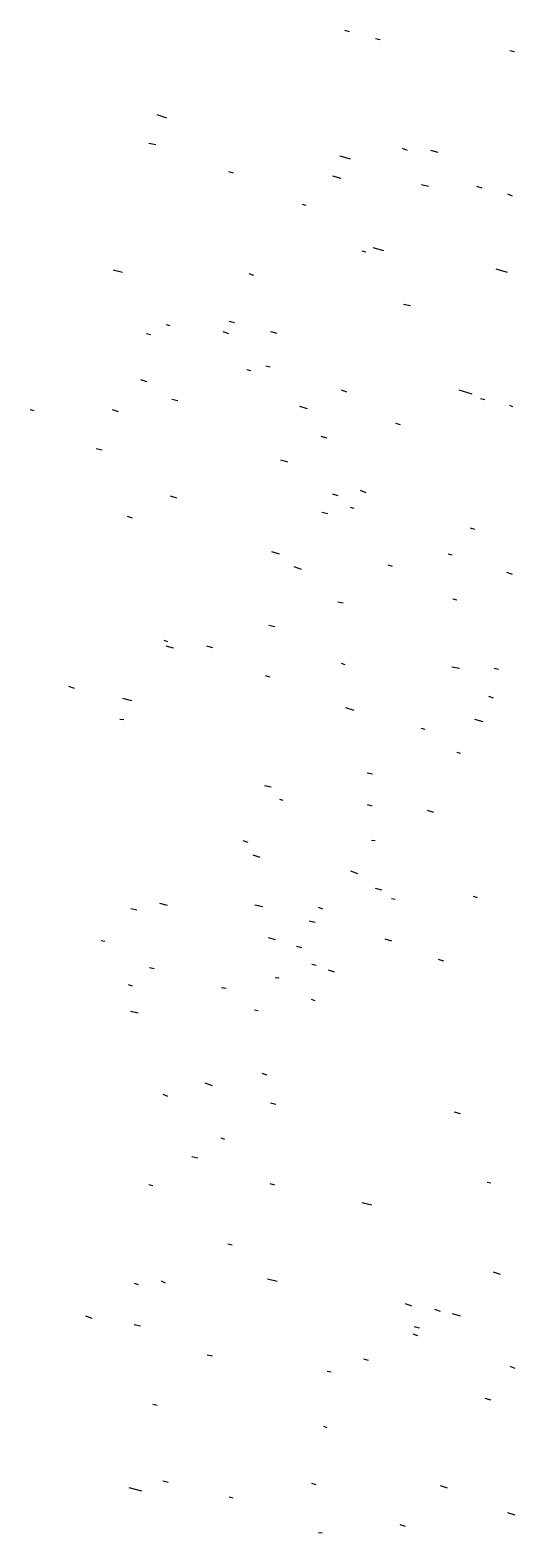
# Model space of a CAD drawing. Extents: x 406 to 597, y 2 to 595.
import ezdxf

# ---------------------------------------------------------------- set-up
doc = ezdxf.new("R2010")
doc.units = 0
doc.header["$MEASUREMENT"] = 0
doc.layers.add('LIMESTONE_FSET6', color=34, linetype='CONTINUOUS')

msp = doc.modelspace()

# ---------------------------------------------------------------- linework, layer by layer
at = {"layer": 'LIMESTONE_FSET6'}
for p, q in [((529.94, 594.57), (531.77, 594.01)), ((542.2, 591.2), (544.02, 590.83)), ((595.06, 586.52), (596.89, 586.15)), ((456.04, 561.25), (459.88, 559.94)), ((452.93, 550.02), (455.67, 549.45)), ((552.62, 547.96), (554.63, 547.21)), ((563.78, 547.21), (566.71, 546.46)), ((528.11, 544.96), (532.13, 543.84)), ((484.21, 538.78), (486.04, 538.22)), ((525.18, 537.1), (528.48, 536.16)), ((560.3, 533.73), (563.05, 532.98)), ((581.89, 532.98), (584.09, 532.42)), ((594.15, 529.98), (595.98, 529.24)), ((513.29, 525.87), (514.76, 525.49)), ((536.71, 507.52), (538.17, 507.15)), ((541.1, 508.83), (545.3, 507.71)), ((438.84, 500.03), (442.5, 499.1)), ((492.26, 498.53), (494.09, 497.97)), ((589.57, 500.41), (593.96, 499.1)), ((553.17, 486.55), (555.91, 485.99)), ((452.01, 474.95), (453.48, 474.57)), ((459.7, 478.5), (461.16, 478.13)), ((482.01, 475.69), (484.21, 474.95)), ((484.57, 479.81), (486.59, 479.25)), ((500.85, 475.69), (503.23, 475.13)), ((499.02, 462.22), (500.67, 461.84)), ((449.63, 456.79), (452.01, 456.04)), ((491.52, 460.72), (492.99, 460.34)), ((528.66, 452.67), (530.67, 451.92)), ((574.94, 452.67), (580.06, 451.17)), ((406.1, 444.99), (407.74, 444.62)), ((438.48, 444.99), (440.85, 444.24)), ((461.89, 449.11), (464.27, 448.55)), ((512.2, 446.3), (515.3, 445.37)), ((583.54, 449.3), (585.18, 448.92)), ((594.88, 446.68), (596.16, 446.12)), ((550.06, 439.56), (551.89, 439)), ((520.61, 434.51), (522.99, 433.76)), ((432.07, 429.64), (434.45, 429.08)), ((504.7, 425.15), (507.44, 424.4)), ((461.34, 410.92), (463.72, 410.17)), ((525.18, 411.67), (527.38, 411.11)), ((536.16, 413.17), (538.35, 412.23)), ((520.98, 404.56), (523.35, 403.99)), ((532.13, 406.43), (533.6, 406.05)), ((444.33, 402.87), (446.34, 402.31)), ((579.51, 398.38), (581.16, 397.82)), ((501.22, 389.02), (504.15, 388.08)), ((570.73, 388.08), (572.38, 387.71)), ((510, 383.03), (512.93, 382.09)), ((546.95, 383.78), (548.78, 383.21)), ((593.78, 380.78), (595.98, 380.03)), ((527.38, 369.17), (529.39, 368.8)), ((572.56, 370.3), (574.21, 369.92)), ((500.12, 360), (502.5, 359.44)), ((458.78, 354.01), (460.24, 353.45)), ((459.51, 351.76), (462.44, 351.01)), ((475.61, 351.76), (477.99, 351.2)), ((528.66, 345.02), (530.12, 344.46)), ((498.66, 340.16), (500.49, 339.59)), ((572.2, 343.53), (575.3, 342.96)), ((588.84, 342.96), (590.67, 342.59)), ((421.28, 335.85), (423.48, 335.1)), ((586.65, 331.92), (588.48, 331.36)), ((442.5, 331.17), (445.98, 330.23)), ((530.3, 327.43), (533.6, 326.49)), ((441.4, 322.93), (443.05, 322.75)), ((581.16, 322.93), (584.45, 322)), ((560.12, 319.38), (561.59, 319)), ((574.21, 309.83), (575.49, 309.45)), ((498.48, 296.72), (501.04, 296.16)), ((538.9, 301.78), (540.91, 301.4)), ((504.33, 291.29), (505.61, 290.92)), ((538.9, 289.24), (540.73, 288.67)), ((562.5, 286.99), (565.06, 286.24)), ((489.88, 275.01), (491.89, 274.45)), ((540.55, 275.2), (542.01, 275.01)), ((493.9, 269.39), (496.65, 268.46)), ((532.32, 263.03), (535.06, 262.09)), ((542.01, 256.29), (544.57, 255.54)), ((457.13, 250.3), (460.06, 249.55)), ((494.63, 249.73), (497.74, 248.99)), ((548.41, 252.17), (549.88, 251.98)), ((580.61, 253.1), (582.26, 252.54)), ((445.79, 248.24), (448.17, 247.68)), ((516.04, 243.37), (518.41, 242.81)), ((519.51, 248.8), (521.34, 248.05)), ((434.09, 235.69), (435.55, 235.32)), ((499.94, 236.82), (502.68, 236.07)), ((511.1, 233.45), (513.11, 232.89)), ((545.85, 236.26), (548.41, 235.51)), ((517.13, 226.33), (518.78, 225.96)), ((566.89, 228.21), (568.9, 227.64)), ((453.11, 225.02), (454.94, 224.65)), ((502.68, 221.09), (504.15, 220.9)), ((523.54, 224.09), (525.91, 223.34)), ((444.7, 218.28), (446.34, 217.72)), ((481.46, 217.16), (483.29, 216.79)), ((445.61, 207.8), (448.72, 207.05)), ((494.45, 208.36), (495.91, 207.99)), ((516.77, 212.48), (518.23, 211.92)), ((474.88, 179.53), (477.8, 178.41)), ((497.38, 183.28), (499.39, 182.71)), ((458.41, 175.04), (460.24, 174.29)), ((500.85, 171.67), (502.87, 171.11)), ((573.11, 168.11), (575.49, 167.36)), ((481.28, 157.82), (482.74, 157.25)), ((469.76, 150.51), (472.13, 149.95)), ((452.93, 139.47), (454.39, 139.1)), ((500.49, 139.84), (502.32, 139.28)), ((586.1, 140.41), (587.56, 140.03)), ((536.71, 132.36), (540.73, 131.42)), ((484.02, 116.07), (485.67, 115.69)), ((457.68, 101.47), (459.33, 100.72)), ((499.57, 102.22), (503.41, 101.28)), ((588.48, 105.02), (591.22, 104.09)), ((447.07, 100.53), (448.72, 99.97)), ((553.9, 92.48), (556.28, 91.54)), ((565.43, 90.23), (567.62, 89.49)), ((427.87, 87.61), (430.43, 86.68)), ((447.07, 84.24), (449.63, 83.68)), ((557.38, 83.49), (559.39, 82.93)), ((572.38, 88.55), (575.49, 87.61)), ((556.83, 80.5), (558.66, 79.94)), ((475.79, 72.26), (477.99, 71.89)), ((523.17, 65.9), (524.63, 65.52)), ((537.44, 70.76), (539.27, 70.2)), ((595.06, 67.77), (597.07, 67.02)), ((585.18, 55.23), (587.56, 54.48)), ((454.39, 52.79), (456.22, 52.42)), ((521.71, 44.18), (522.99, 43.62)), ((445.06, 20.03), (450, 18.72)), ((458.41, 22.65), (460.43, 22.09)), ((516.95, 21.72), (518.6, 21.15)), ((567.62, 20.78), (570.37, 19.84)), ((484.57, 16.29), (486.04, 15.91)), ((594.15, 10.11), (597.07, 9.17)), ((519.7, 2.25), (521.16, 2.06)), ((551.71, 5.43), (553.9, 4.68))]:
    msp.add_line(p, q, dxfattribs=at)

doc.saveas('drawing.dxf')
